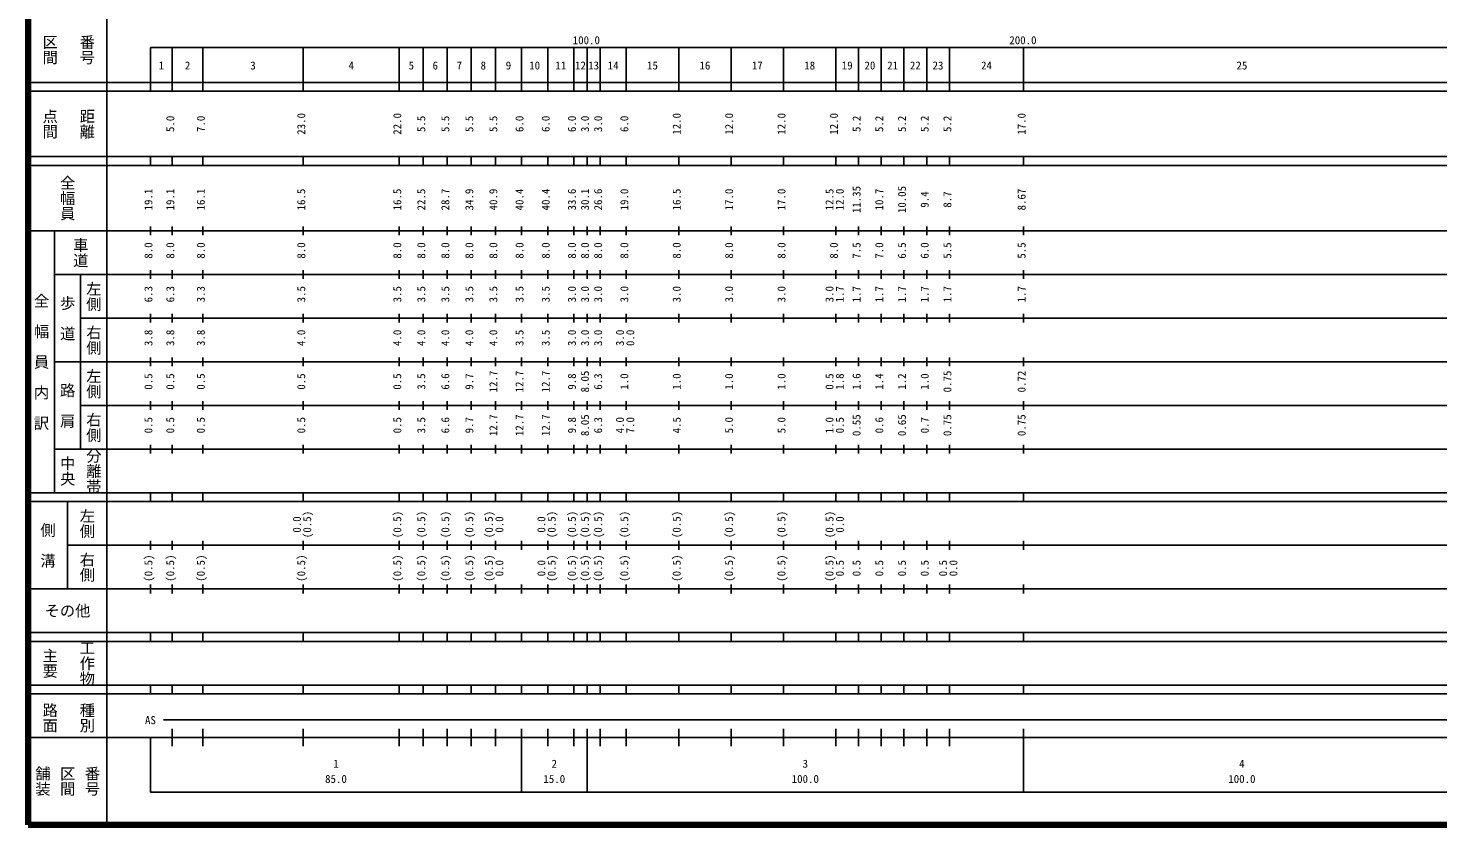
# Model space of a CAD drawing. Units: millimetres on the paper, enlarged 1000 times. Extents: x 40000 to 680000, y 20000 to 380000.
# Drawn here: x 40000 to 362875, y 20000 to 202409 of the extents above; entities that cross this region are included whole.
import ezdxf
from ezdxf.enums import TextEntityAlignment as Align

# ---------------------------------------------------------------- set-up
doc = ezdxf.new("R2010")
doc.units = ezdxf.units.MM
doc.header["$LTSCALE"] = 1000
doc.layers.add('M-TTL', color=2, linetype='Continuous', lineweight=140)
doc.layers.add('M-TTL-BAND', color=7, linetype='Continuous', lineweight=25)
doc.styles.add('@ＭＳ ゴシック', font='')
doc.styles.add('ＭＳ ゴシック', font='')
doc.styles.get('@ＭＳ ゴシック').set_extended_font_data('@MS Gothic')
doc.styles.get('ＭＳ ゴシック').set_extended_font_data('MS Gothic')

msp = doc.modelspace()

# ---------------------------------------------------------------- linework, layer by layer
at = {"layer": 'M-TTL'}
for p, q in [((40000, 380000), (40000, 20000)), ((40000, 20000), (680000, 20000))]:
    msp.add_line(p, q, dxfattribs=at)
at = {"layer": 'M-TTL-BAND'}
for p, q in [((58000, 370000), (58000, 20000)), ((68000, 198000), (579000, 198000)), ((68000, 198000), (68000, 188000)), ((73000, 188000), (73000, 198000)), ((80000, 188000), (80000, 198000)), ((103000, 188000), (103000, 198000)), ((125000, 188000), (125000, 198000)), ((130500, 188000), (130500, 198000)), ((136000, 188000), (136000, 198000)), ((141500, 188000), (141500, 198000)), ((147000, 188000), (147000, 198000)), ((153000, 188000), (153000, 198000)), ((159000, 188000), (159000, 198000)), ((165000, 188000), (165000, 198000)), ((168000, 188000), (168000, 198000)), ((171000, 188000), (171000, 198000)), ((177000, 188000), (177000, 198000)), ((189000, 188000), (189000, 198000)), ((201000, 188000), (201000, 198000)), ((213000, 188000), (213000, 198000)), ((225000, 188000), (225000, 198000)), ((230200, 188000), (230200, 198000)), ((235400, 188000), (235400, 198000)), ((240600, 188000), (240600, 198000)), ((245800, 188000), (245800, 198000)), ((251000, 188000), (251000, 198000)), ((268000, 188000), (268000, 198000)), ((40000, 190000), (579000, 190000)), ((40000, 188000), (579000, 188000)), ((40000, 173000), (579000, 173000)), ((68000, 171000), (68000, 173000)), ((73000, 171000), (73000, 173000)), ((80000, 171000), (80000, 173000)), ((103000, 171000), (103000, 173000)), ((125000, 171000), (125000, 173000)), ((130500, 171000), (130500, 173000)), ((136000, 171000), (136000, 173000)), ((141500, 171000), (141500, 173000)), ((147000, 171000), (147000, 173000)), ((153000, 171000), (153000, 173000)), ((159000, 171000), (159000, 173000)), ((165000, 171000), (165000, 173000)), ((168000, 171000), (168000, 173000)), ((171000, 171000), (171000, 173000)), ((177000, 171000), (177000, 173000)), ((189000, 171000), (189000, 173000)), ((201000, 171000), (201000, 173000)), ((213000, 171000), (213000, 173000)), ((225000, 171000), (225000, 173000)), ((230200, 171000), (230200, 173000)), ((235400, 171000), (235400, 173000)), ((240600, 171000), (240600, 173000)), ((245800, 171000), (245800, 173000)), ((251000, 171000), (251000, 173000)), ((268000, 171000), (268000, 173000)), ((40000, 171000), (579000, 171000)), ((40000, 156000), (579000, 156000)), ((46000, 96000), (46000, 156000)), ((68000, 155000), (68000, 157000)), ((73000, 155000), (73000, 157000)), ((80000, 155000), (80000, 157000)), ((103000, 155000), (103000, 157000)), ((125000, 155000), (125000, 157000)), ((130500, 155000), (130500, 157000)), ((136000, 155000), (136000, 157000)), ((141500, 155000), (141500, 157000)), ((147000, 155000), (147000, 157000)), ((153000, 155000), (153000, 157000)), ((159000, 155000), (159000, 157000)), ((165000, 155000), (165000, 157000)), ((168000, 155000), (168000, 157000)), ((171000, 155000), (171000, 157000)), ((177000, 155000), (177000, 157000)), ((189000, 155000), (189000, 157000)), ((201000, 155000), (201000, 157000)), ((213000, 155000), (213000, 157000)), ((225000, 155000), (225000, 157000)), ((230200, 155000), (230200, 157000)), ((235400, 155000), (235400, 157000)), ((240600, 155000), (240600, 157000)), ((245800, 155000), (245800, 157000)), ((251000, 155000), (251000, 157000)), ((268000, 155000), (268000, 157000)), ((46000, 146000), (579000, 146000)), ((52000, 146000), (52000, 106000)), ((68000, 145000), (68000, 147000)), ((73000, 145000), (73000, 147000)), ((80000, 145000), (80000, 147000)), ((103000, 145000), (103000, 147000)), ((125000, 145000), (125000, 147000)), ((130500, 145000), (130500, 147000)), ((136000, 145000), (136000, 147000)), ((141500, 145000), (141500, 147000)), ((147000, 145000), (147000, 147000)), ((153000, 145000), (153000, 147000)), ((159000, 145000), (159000, 147000)), ((165000, 145000), (165000, 147000)), ((168000, 145000), (168000, 147000)), ((171000, 145000), (171000, 147000)), ((177000, 145000), (177000, 147000)), ((189000, 145000), (189000, 147000)), ((201000, 145000), (201000, 147000)), ((213000, 145000), (213000, 147000)), ((225000, 145000), (225000, 147000)), ((230200, 145000), (230200, 147000)), ((235400, 145000), (235400, 147000)), ((240600, 145000), (240600, 147000)), ((245800, 145000), (245800, 147000)), ((251000, 145000), (251000, 147000)), ((268000, 145000), (268000, 147000)), ((52000, 136000), (579000, 136000)), ((68000, 135000), (68000, 137000)), ((73000, 135000), (73000, 137000)), ((80000, 135000), (80000, 137000)), ((103000, 135000), (103000, 137000)), ((125000, 135000), (125000, 137000)), ((130500, 135000), (130500, 137000)), ((136000, 135000), (136000, 137000)), ((141500, 135000), (141500, 137000)), ((147000, 135000), (147000, 137000)), ((153000, 135000), (153000, 137000)), ((159000, 135000), (159000, 137000)), ((165000, 135000), (165000, 137000)), ((168000, 135000), (168000, 137000)), ((171000, 135000), (171000, 137000)), ((177000, 135000), (177000, 137000)), ((189000, 135000), (189000, 137000)), ((201000, 135000), (201000, 137000)), ((213000, 135000), (213000, 137000)), ((225000, 135000), (225000, 137000)), ((230200, 135000), (230200, 137000)), ((235400, 135000), (235400, 137000)), ((240600, 135000), (240600, 137000)), ((245800, 135000), (245800, 137000)), ((251000, 135000), (251000, 137000)), ((268000, 135000), (268000, 137000)), ((46000, 126000), (579000, 126000)), ((68000, 125000), (68000, 127000)), ((73000, 125000), (73000, 127000)), ((80000, 125000), (80000, 127000)), ((103000, 125000), (103000, 127000)), ((125000, 125000), (125000, 127000)), ((130500, 125000), (130500, 127000)), ((136000, 125000), (136000, 127000)), ((141500, 125000), (141500, 127000)), ((147000, 125000), (147000, 127000)), ((153000, 125000), (153000, 127000)), ((159000, 125000), (159000, 127000)), ((165000, 125000), (165000, 127000)), ((168000, 125000), (168000, 127000)), ((171000, 125000), (171000, 127000)), ((177000, 125000), (177000, 127000)), ((189000, 125000), (189000, 127000)), ((201000, 125000), (201000, 127000)), ((213000, 125000), (213000, 127000)), ((225000, 125000), (225000, 127000)), ((230200, 125000), (230200, 127000)), ((235400, 125000), (235400, 127000)), ((240600, 125000), (240600, 127000)), ((245800, 125000), (245800, 127000)), ((251000, 125000), (251000, 127000)), ((268000, 125000), (268000, 127000)), ((68000, 115000), (68000, 117000)), ((73000, 115000), (73000, 117000)), ((80000, 115000), (80000, 117000)), ((103000, 115000), (103000, 117000)), ((125000, 115000), (125000, 117000)), ((130500, 115000), (130500, 117000)), ((136000, 115000), (136000, 117000)), ((141500, 115000), (141500, 117000)), ((147000, 115000), (147000, 117000)), ((153000, 115000), (153000, 117000)), ((159000, 115000), (159000, 117000)), ((165000, 115000), (165000, 117000)), ((168000, 115000), (168000, 117000)), ((171000, 115000), (171000, 117000)), ((177000, 115000), (177000, 117000)), ((189000, 115000), (189000, 117000)), ((201000, 115000), (201000, 117000)), ((213000, 115000), (213000, 117000)), ((225000, 115000), (225000, 117000)), ((230200, 115000), (230200, 117000)), ((235400, 115000), (235400, 117000)), ((240600, 115000), (240600, 117000)), ((245800, 115000), (245800, 117000)), ((251000, 115000), (251000, 117000)), ((268000, 115000), (268000, 117000)), ((52000, 116000), (579000, 116000)), ((68000, 105000), (68000, 107000)), ((73000, 105000), (73000, 107000)), ((80000, 105000), (80000, 107000)), ((103000, 105000), (103000, 107000)), ((125000, 105000), (125000, 107000)), ((130500, 105000), (130500, 107000)), ((136000, 105000), (136000, 107000)), ((141500, 105000), (141500, 107000)), ((147000, 105000), (147000, 107000)), ((153000, 105000), (153000, 107000)), ((159000, 105000), (159000, 107000)), ((165000, 105000), (165000, 107000)), ((168000, 105000), (168000, 107000)), ((171000, 105000), (171000, 107000)), ((177000, 105000), (177000, 107000)), ((189000, 105000), (189000, 107000)), ((201000, 105000), (201000, 107000)), ((213000, 105000), (213000, 107000)), ((225000, 105000), (225000, 107000)), ((230200, 105000), (230200, 107000)), ((235400, 105000), (235400, 107000)), ((240600, 105000), (240600, 107000)), ((245800, 105000), (245800, 107000)), ((251000, 105000), (251000, 107000)), ((268000, 105000), (268000, 107000)), ((46000, 106000), (579000, 106000)), ((40000, 96000), (579000, 96000)), ((40000, 94000), (579000, 94000)), ((49000, 94000), (49000, 74000)), ((68000, 94000), (68000, 96000)), ((73000, 94000), (73000, 96000)), ((80000, 94000), (80000, 96000)), ((103000, 94000), (103000, 96000)), ((125000, 94000), (125000, 96000)), ((130500, 94000), (130500, 96000)), ((136000, 94000), (136000, 96000)), ((141500, 94000), (141500, 96000)), ((147000, 94000), (147000, 96000)), ((153000, 94000), (153000, 96000)), ((159000, 94000), (159000, 96000)), ((165000, 94000), (165000, 96000)), ((168000, 94000), (168000, 96000)), ((171000, 94000), (171000, 96000)), ((177000, 94000), (177000, 96000)), ((189000, 94000), (189000, 96000)), ((201000, 94000), (201000, 96000)), ((213000, 94000), (213000, 96000)), ((225000, 94000), (225000, 96000)), ((230200, 94000), (230200, 96000)), ((235400, 94000), (235400, 96000)), ((240600, 94000), (240600, 96000)), ((245800, 94000), (245800, 96000)), ((251000, 94000), (251000, 96000)), ((268000, 94000), (268000, 96000)), ((49000, 84000), (579000, 84000)), ((68000, 83000), (68000, 85000)), ((73000, 83000), (73000, 85000)), ((80000, 83000), (80000, 85000)), ((103000, 83000), (103000, 85000)), ((125000, 83000), (125000, 85000)), ((130500, 83000), (130500, 85000)), ((136000, 83000), (136000, 85000)), ((141500, 83000), (141500, 85000)), ((147000, 83000), (147000, 85000)), ((153000, 83000), (153000, 85000)), ((159000, 83000), (159000, 85000)), ((165000, 83000), (165000, 85000)), ((168000, 83000), (168000, 85000)), ((171000, 83000), (171000, 85000)), ((177000, 83000), (177000, 85000)), ((189000, 83000), (189000, 85000)), ((201000, 83000), (201000, 85000)), ((213000, 83000), (213000, 85000)), ((225000, 83000), (225000, 85000)), ((230200, 83000), (230200, 85000)), ((235400, 83000), (235400, 85000)), ((240600, 83000), (240600, 85000)), ((245800, 83000), (245800, 85000)), ((251000, 83000), (251000, 85000)), ((268000, 83000), (268000, 85000)), ((68000, 73000), (68000, 75000)), ((73000, 73000), (73000, 75000)), ((80000, 73000), (80000, 75000)), ((103000, 73000), (103000, 75000)), ((125000, 73000), (125000, 75000)), ((130500, 73000), (130500, 75000)), ((136000, 73000), (136000, 75000)), ((141500, 73000), (141500, 75000)), ((147000, 73000), (147000, 75000)), ((153000, 73000), (153000, 75000)), ((159000, 73000), (159000, 75000)), ((165000, 73000), (165000, 75000)), ((168000, 73000), (168000, 75000)), ((171000, 73000), (171000, 75000)), ((177000, 73000), (177000, 75000)), ((189000, 73000), (189000, 75000)), ((201000, 73000), (201000, 75000)), ((213000, 73000), (213000, 75000)), ((225000, 73000), (225000, 75000)), ((230200, 73000), (230200, 75000)), ((235400, 73000), (235400, 75000)), ((240600, 73000), (240600, 75000)), ((245800, 73000), (245800, 75000)), ((251000, 73000), (251000, 75000)), ((268000, 73000), (268000, 75000)), ((40000, 74000), (579000, 74000)), ((40000, 64000), (579000, 64000)), ((40000, 62000), (579000, 62000)), ((68000, 62000), (68000, 64000)), ((73000, 62000), (73000, 64000)), ((80000, 62000), (80000, 64000)), ((103000, 62000), (103000, 64000)), ((125000, 62000), (125000, 64000)), ((130500, 62000), (130500, 64000)), ((136000, 62000), (136000, 64000)), ((141500, 62000), (141500, 64000)), ((147000, 62000), (147000, 64000)), ((153000, 62000), (153000, 64000)), ((159000, 62000), (159000, 64000)), ((165000, 62000), (165000, 64000)), ((168000, 62000), (168000, 64000)), ((171000, 62000), (171000, 64000)), ((177000, 62000), (177000, 64000)), ((189000, 62000), (189000, 64000)), ((201000, 62000), (201000, 64000)), ((213000, 62000), (213000, 64000)), ((225000, 62000), (225000, 64000)), ((230200, 62000), (230200, 64000)), ((235400, 62000), (235400, 64000)), ((240600, 62000), (240600, 64000)), ((245800, 62000), (245800, 64000)), ((251000, 62000), (251000, 64000)), ((268000, 62000), (268000, 64000)), ((40000, 52000), (579000, 52000)), ((68000, 50000), (68000, 52000)), ((73000, 50000), (73000, 52000)), ((80000, 50000), (80000, 52000)), ((103000, 50000), (103000, 52000)), ((125000, 50000), (125000, 52000)), ((130500, 50000), (130500, 52000)), ((136000, 50000), (136000, 52000)), ((141500, 50000), (141500, 52000)), ((147000, 50000), (147000, 52000)), ((153000, 50000), (153000, 52000)), ((159000, 50000), (159000, 52000)), ((165000, 50000), (165000, 52000)), ((168000, 50000), (168000, 52000)), ((171000, 50000), (171000, 52000)), ((177000, 50000), (177000, 52000)), ((189000, 50000), (189000, 52000)), ((201000, 50000), (201000, 52000)), ((213000, 50000), (213000, 52000)), ((225000, 50000), (225000, 52000)), ((230200, 50000), (230200, 52000)), ((235400, 50000), (235400, 52000)), ((240600, 50000), (240600, 52000)), ((245800, 50000), (245800, 52000)), ((251000, 50000), (251000, 52000)), ((268000, 50000), (268000, 52000)), ((40000, 50000), (579000, 50000)), ((71000, 44000), (565000, 44000)), ((73000, 38000), (73000, 42000)), ((80000, 38000), (80000, 42000)), ((103000, 38000), (103000, 42000)), ((125000, 38000), (125000, 42000)), ((130500, 38000), (130500, 42000)), ((136000, 38000), (136000, 42000)), ((141500, 38000), (141500, 42000)), ((147000, 38000), (147000, 42000)), ((153000, 27500), (153000, 42000)), ((159000, 38000), (159000, 42000)), ((165000, 38000), (165000, 42000)), ((168000, 27500), (168000, 42000)), ((171000, 38000), (171000, 42000)), ((177000, 38000), (177000, 42000)), ((189000, 38000), (189000, 42000)), ((201000, 38000), (201000, 42000)), ((213000, 38000), (213000, 42000)), ((225000, 38000), (225000, 42000)), ((230200, 38000), (230200, 42000)), ((235400, 38000), (235400, 42000)), ((240600, 38000), (240600, 42000)), ((245800, 38000), (245800, 42000)), ((251000, 38000), (251000, 42000)), ((268000, 27500), (268000, 42000)), ((40000, 40000), (579000, 40000)), ((68000, 40000), (68000, 27500)), ((68000, 27500), (579000, 27500))]:
    msp.add_line(p, q, dxfattribs=at)

# ---------------------------------------------------------------- texts
at = {"layer": 'M-TTL-BAND', "style": '@ＭＳ ゴシック'}
for s, p in [('区間', (45000, 197500)), ('番号', (53500, 197500)), ('点間', (45000, 180500)), ('距離', (53500, 180500)), ('全幅員', (49000, 163500)), ('車道', (52000, 151000)), ('左側', (55000, 141000)), ('全\u3000幅\u3000員\u3000内\u3000訳', (43000, 126000)), ('歩\u3000道', (49000, 136000)), ('右側', (55000, 131000)), ('左側', (55000, 121000)), ('路\u3000肩', (49000, 116000)), ('右側', (55000, 111000)), ('中央', (49000, 101000)), ('分離帯', (55000, 101000)), ('左側', (53500, 89000)), ('側\u3000溝', (44500, 84000)), ('右側', (53500, 79000)), ('工作物', (53500, 57000)), ('主要', (45000, 57000)), ('路面', (45000, 44500)), ('種別', (53500, 44500)), ('舗装', (43333, 30000)), ('区間', (49000, 30000)), ('番号', (54667, 30000))]:
    msp.add_text(s, height=2566, rotation=270, dxfattribs=at).set_placement(p, align=Align.MIDDLE_CENTER)
at = {"layer": 'M-TTL-BAND', "style": 'ＭＳ ゴシック'}
for s, p in [('100.0', (167844, 198195)), ('200.0', (267844, 198195)), ('1', (70500, 192405)), ('2', (76500, 192405)), ('3', (91500, 192405)), ('4', (114000, 192405)), ('5', (127750, 192405)), ('6', (133250, 192405)), ('7', (138750, 192405)), ('8', (144250, 192405)), ('9', (150000, 192405)), ('10', (156000, 192405)), ('11', (162000, 192405)), ('12', (166500, 192405)), ('13', (169500, 192405)), ('14', (174000, 192405)), ('15', (183000, 192405)), ('16', (195000, 192405)), ('17', (207000, 192405)), ('18', (219000, 192405)), ('19', (227600, 192405)), ('20', (232800, 192405)), ('21', (238000, 192405)), ('22', (243200, 192405)), ('23', (248400, 192405)), ('24', (259500, 192405)), ('25', (318000, 192405)), ('AS', (68000, 42500)), ('1', (110500, 32523)), ('2', (160500, 32523)), ('3', (218000, 32523)), ('4', (318000, 32523)), ('85.0', (110500, 29033)), ('15.0', (160500, 29033)), ('100.0', (218000, 29033)), ('100.0', (318000, 29033))]:
    msp.add_text(s, height=1833, dxfattribs=at).set_placement(p, align=Align.BOTTOM_CENTER)
for s, p in [('5.0', (74000, 180500)), ('7.0', (81000, 180500)), ('23.0', (104000, 180500)), ('22.0', (126000, 180500)), ('5.5', (131500, 180500)), ('5.5', (137000, 180500)), ('5.5', (142500, 180500)), ('5.5', (148000, 180500)), ('6.0', (154000, 180500)), ('6.0', (160000, 180500)), ('6.0', (166000, 180500)), ('3.0', (169000, 180500)), ('3.0', (172000, 180500)), ('6.0', (178000, 180500)), ('12.0', (190000, 180500)), ('12.0', (202000, 180500)), ('12.0', (214000, 180500)), ('12.0', (226000, 180500)), ('5.2', (231200, 180500)), ('5.2', (236400, 180500)), ('5.2', (241600, 180500)), ('5.2', (246800, 180500)), ('5.2', (252000, 180500)), ('17.0', (269000, 180500)), ('19.1', (69000, 163174)), ('19.1', (74000, 163174)), ('16.1', (81000, 163174)), ('16.5', (104000, 163174)), ('16.5', (126000, 163174)), ('22.5', (131500, 163174)), ('28.7', (137000, 163174)), ('34.9', (142500, 163174)), ('40.9', (148000, 163174)), ('40.4', (154000, 163174)), ('40.4', (160000, 163174)), ('33.6', (166000, 163174)), ('30.1', (169000, 163174)), ('26.6', (172000, 163174)), ('19.0', (178000, 163174)), ('16.5', (190000, 163174)), ('17.0', (202000, 163174)), ('17.0', (214000, 163174)), ('12.5', (225000, 163174)), ('12.0', (227370, 163174)), ('11.35', (231200, 163174)), ('10.7', (236400, 163174)), ('10.05', (241600, 163174)), ('9.4', (246800, 163174)), ('8.7', (252000, 163174)), ('8.67', (269000, 163174)), ('8.0', (69000, 151500)), ('8.0', (74000, 151500)), ('8.0', (81000, 151500)), ('8.0', (104000, 151500)), ('8.0', (126000, 151500)), ('8.0', (131500, 151500)), ('8.0', (137000, 151500)), ('8.0', (142500, 151500)), ('8.0', (148000, 151500)), ('8.0', (154000, 151500)), ('8.0', (160000, 151500)), ('8.0', (166000, 151500)), ('8.0', (169000, 151500)), ('8.0', (172000, 151500)), ('8.0', (178000, 151500)), ('8.0', (190000, 151500)), ('8.0', (202000, 151500)), ('8.0', (214000, 151500)), ('8.0', (226000, 151500)), ('7.5', (231200, 151500)), ('7.0', (236400, 151500)), ('6.5', (241600, 151500)), ('6.0', (246800, 151500)), ('5.5', (252000, 151500)), ('5.5', (269000, 151500)), ('6.3', (69000, 141500)), ('6.3', (74000, 141500)), ('3.3', (81000, 141500)), ('3.5', (104000, 141500)), ('3.5', (126000, 141500)), ('3.5', (131500, 141500)), ('3.5', (137000, 141500)), ('3.5', (142500, 141500)), ('3.5', (148000, 141500)), ('3.5', (154000, 141500)), ('3.5', (160000, 141500)), ('3.0', (166000, 141500)), ('3.0', (169000, 141500)), ('3.0', (172000, 141500)), ('3.0', (178000, 141500)), ('3.0', (190000, 141500)), ('3.0', (202000, 141500)), ('3.0', (214000, 141500)), ('3.0', (225000, 141500)), ('1.7', (227370, 141500)), ('1.7', (231200, 141500)), ('1.7', (236400, 141500)), ('1.7', (241600, 141500)), ('1.7', (246800, 141500)), ('1.7', (252000, 141500)), ('1.7', (269000, 141500)), ('3.8', (69000, 131500)), ('3.8', (74000, 131500)), ('3.8', (81000, 131500)), ('4.0', (104000, 131500)), ('4.0', (126000, 131500)), ('4.0', (131500, 131500)), ('4.0', (137000, 131500)), ('4.0', (142500, 131500)), ('4.0', (148000, 131500)), ('3.5', (154000, 131500)), ('3.5', (160000, 131500)), ('3.0', (166000, 131500)), ('3.0', (169000, 131500)), ('3.0', (172000, 131500)), ('3.0', (177000, 131500)), ('0.0', (179370, 131500)), ('0.5', (69000, 121500)), ('0.5', (74000, 121500)), ('0.5', (81000, 121500)), ('0.5', (104000, 121500)), ('0.5', (126000, 121500)), ('3.5', (131500, 121500)), ('6.6', (137000, 121500)), ('9.7', (142500, 121500)), ('12.7', (148000, 121500)), ('12.7', (154000, 121500)), ('12.7', (160000, 121500)), ('9.8', (166000, 121500)), ('8.05', (169000, 121500)), ('6.3', (172000, 121500)), ('1.0', (178000, 121500)), ('1.0', (190000, 121500)), ('1.0', (202000, 121500)), ('1.0', (214000, 121500)), ('0.5', (225000, 121500)), ('1.8', (227370, 121500)), ('1.6', (231200, 121500)), ('1.4', (236400, 121500)), ('1.2', (241600, 121500)), ('1.0', (246800, 121500)), ('0.75', (252000, 121500)), ('0.72', (269000, 121500)), ('0.5', (69000, 111500)), ('0.5', (74000, 111500)), ('0.5', (81000, 111500)), ('0.5', (104000, 111500)), ('0.5', (126000, 111500)), ('3.5', (131500, 111500)), ('6.6', (137000, 111500)), ('9.7', (142500, 111500)), ('12.7', (148000, 111500)), ('12.7', (154000, 111500)), ('12.7', (160000, 111500)), ('9.8', (166000, 111500)), ('8.05', (169000, 111500)), ('6.3', (172000, 111500)), ('4.0', (177000, 111500)), ('7.0', (179370, 111500)), ('4.5', (190000, 111500)), ('5.0', (202000, 111500)), ('5.0', (214000, 111500)), ('1.0', (225000, 111500)), ('0.5', (227370, 111500)), ('0.55', (231200, 111500)), ('0.6', (236400, 111500)), ('0.65', (241600, 111500)), ('0.7', (246800, 111500)), ('0.75', (252000, 111500)), ('0.75', (269000, 111500)), ('0.0', (103000, 88764)), ('(0.5)', (105370, 88764)), ('(0.5)', (126000, 88764)), ('(0.5)', (131500, 88764)), ('(0.5)', (137000, 88764)), ('(0.5)', (142500, 88764)), ('(0.5)', (147000, 88764)), ('0.0', (149370, 88764)), ('0.0', (159000, 88764)), ('(0.5)', (161370, 88764)), ('(0.5)', (166000, 88764)), ('(0.5)', (169000, 88764)), ('(0.5)', (172000, 88764)), ('(0.5)', (178000, 88764)), ('(0.5)', (190000, 88764)), ('(0.5)', (202000, 88764)), ('(0.5)', (214000, 88764)), ('(0.5)', (225000, 88764)), ('0.0', (227370, 88764)), ('(0.5)', (69000, 78764)), ('(0.5)', (74000, 78764)), ('(0.5)', (81000, 78764)), ('(0.5)', (104000, 78764)), ('(0.5)', (126000, 78764)), ('(0.5)', (131500, 78764)), ('(0.5)', (137000, 78764)), ('(0.5)', (142500, 78764)), ('(0.5)', (147000, 78764)), ('(0.5)', (161370, 78764)), ('(0.5)', (166000, 78764)), ('(0.5)', (169000, 78764)), ('(0.5)', (172000, 78764)), ('(0.5)', (178000, 78764)), ('(0.5)', (190000, 78764)), ('(0.5)', (202000, 78764)), ('(0.5)', (214000, 78764)), ('(0.5)', (225000, 78764)), ('0.0', (149370, 78764)), ('0.0', (159000, 78764)), ('0.5', (227370, 78764)), ('0.5', (231200, 78764)), ('0.5', (236400, 78764)), ('0.5', (241600, 78764)), ('0.5', (246800, 78764)), ('0.5', (251000, 78764)), ('0.0', (253370, 78764))]:
    msp.add_text(s, height=1833, rotation=90, dxfattribs=at).set_placement(p, align=Align.BOTTOM_CENTER)
msp.add_text('その他', height=2566, dxfattribs=at).set_placement((49000, 69000), align=Align.MIDDLE_CENTER)

doc.saveas('drawing.dxf')
